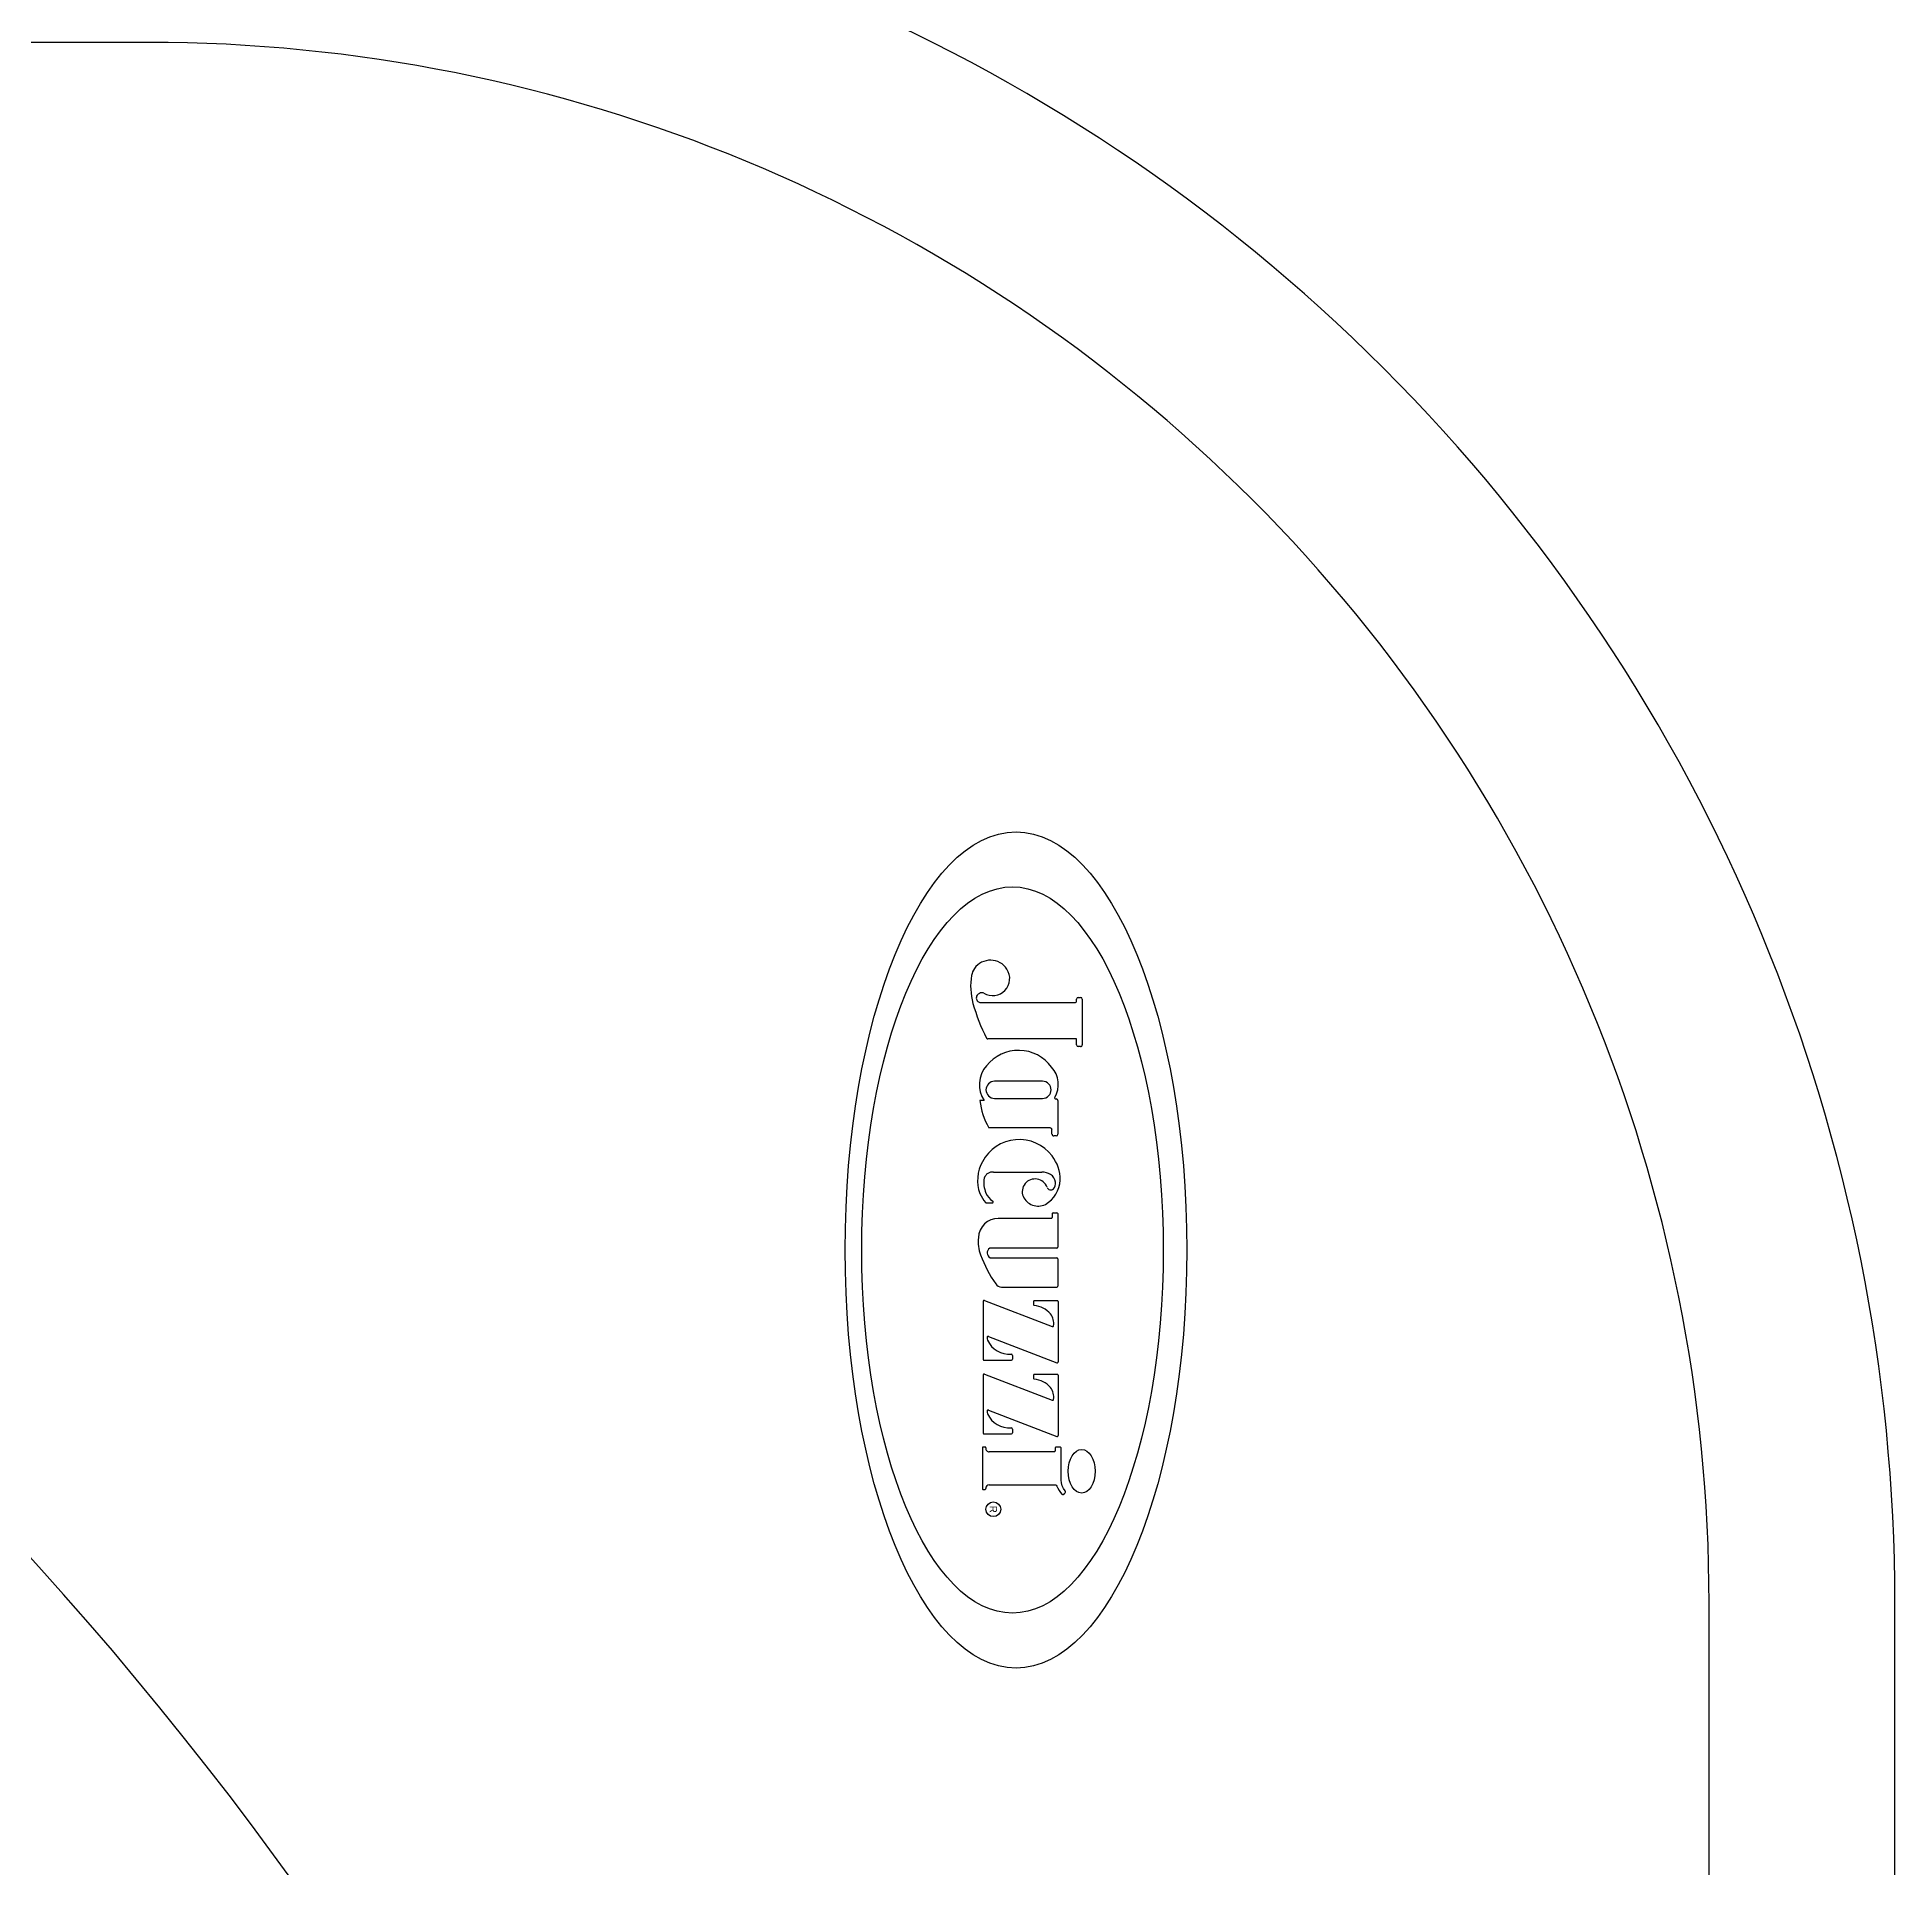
# Model space of a CAD drawing. Header units: millimetres. Extents: x 14433.32 to 14435.17, y 9240.44 to 9242.46.
# Drawn here: x 14434.8238 to 14435.0238, y 9242.168 to 9242.3651 of the extents above; entities that cross this region are included whole.
import ezdxf
from ezdxf.enums import TextEntityAlignment as Align

# ---------------------------------------------------------------- set-up
doc = ezdxf.new("R2010")
doc.units = ezdxf.units.MM
doc.header["$LTSCALE"] = 0.25
for name, color, linetype in [('ARQ-COZ', 2, 'Continuous'), ('CONTOR05', 4, 'Continuous'), ('LCOTA02', 1, 'Continuous')]:
    doc.layers.add(name, color=color, linetype=linetype)
doc.styles.add('ROMANS', font='stylu.ttf')

# ---------------------------------------------------------------- blocks, each defined once
blk = doc.blocks.new('A$C3B354A91')
at = {"color": 1}
for p, q in [((78.27, 110.32), (78.27, 111.36)), ((79.08, 112.17), (100.75, 112.17)), ((79.93, 109.51), (79.08, 109.51)), ((80.73, 64.01), (80.73, 108.71)), ((100.75, 109.51), (97.96, 109.51)), ((97.96, 109.51), (97.96, 67.54)), ((101.55, 111.36), (101.55, 110.32)), ((126.32, 99.51), (126.32, 99.83)), ((127.12, 100.63), (143.04, 100.63)), ((143.04, 97.87), (140.81, 97.87)), ((143.84, 99.83), (143.84, 98.68)), ((180.21, 98.38), (180.21, 100.23)), ((180.61, 100.63), (196.51, 100.63)), ((180.61, 97.97), (182.46, 97.97)), ((182.86, 97.57), (182.86, 72.46)), ((201.96, 100.63), (214.94, 100.63)), ((221.71, 65.93), (234.04, 97.92)), ((221.82, 100.37), (221.82, 89.52)), ((222.22, 100.77), (250.78, 100.77)), ((238.69, 67.88), (251.16, 100.22)), ((256.57, 65.93), (268.9, 97.92)), ((256.68, 100.37), (256.68, 89.52)), ((257.08, 100.77), (285.64, 100.77)), ((273.55, 67.88), (286.02, 100.22)), ((160.93, 70.14), (160.93, 93.08)), ((222.22, 89.12), (223.7, 89.12)), ((257.08, 89.12), (258.56, 89.12)), ((247.67, 79.12), (249.49, 79.12)), ((249.89, 65.41), (249.89, 78.71)), ((282.53, 79.12), (284.35, 79.12)), ((284.75, 65.41), (284.75, 78.71)), ((175.54, 66.74), (175.54, 69.51)), ((222.18, 65.25), (249.49, 65.25)), ((257.04, 65.25), (284.35, 65.25)), ((291.03, 65.32), (291.03, 66.18)), ((291.44, 64.92), (310.72, 64.92)), ((311.12, 65.32), (311.12, 66.12))]:
    blk.add_line(p, q, dxfattribs=at)
blk.add_lwpolyline([(126.08, 70.7), (126.08, 93.41, 1), (117.95, 93.41), (117.95, 70.7, 1)], format="xyb", close=True, dxfattribs=at)
for points in [[(196.91, 100.23), (196.91, 68.82, 0.135484), (197.02, 68.41, 0.597309), (201.48, 68.61, 0.11277), (201.56, 68.96), (201.56, 100.23)], [(200.14, 64.05, 0.062974), (213.84, 71.29, 0.257829), (215.34, 74.01), (215.34, 100.23)], [(306.93, 102.24), (291.58, 102.24, 0.414214), (291.18, 101.84), (291.18, 99.71, 0.414214), (291.58, 99.31), (292.91, 99.31, -0.414214), (293.31, 98.91), (293.31, 68.16)], [(308.99, 68.13), (308.99, 99.47, -0.309408), (309.5, 100.21, 0.090701), (313.38, 102.6, 0.365017), (313.45, 103.11), (312.99, 103.84, 0.451807), (311.8, 104.03, -0.178007), (306.67, 102.24)]]:
    blk.add_lwpolyline(points, format="xyb", dxfattribs=at)
blk.add_circle((320.5, 70.09), 3.49, dxfattribs=at)
for centre, radius, start, end in [((79.08, 111.36), 0.803, 90, 180), ((79.08, 110.32), 0.803, 180, 270), ((79.93, 108.71), 0.803, 360, 90), ((100.75, 111.36), 0.803, 360, 90), ((100.75, 110.32), 0.803, 270, 360), ((125.92, 99.51), 0.401, 231.45531, 0), ((127.12, 99.83), 0.803, 90, 180), ((140.81, 97.07), 0.803, 90, 180), ((143.04, 99.83), 0.803, 0, 90), ((143.04, 98.68), 0.803, 270, 0), ((165.14, 82.26), 19.6, 127.13134, 242.26712), ((164.31, 84.27), 17.5, 88.59962, 128.95271), ((169.57, 92.93), 8.64, 150.43729, 179.01242), ((166.32, 94.44), 5.08, 97.11199, 147.24263), ((164.13, 87.88), 13.9, 29.5272, 87.50186), ((166.17, 95.22), 4.29, 50.78098, 96.34141), ((167.56, 97.26), 1.84, 289.02953, 44.08726), ((180.61, 100.23), 0.401, 90, 180), ((180.61, 98.38), 0.401, 180, 270), ((182.46, 97.57), 0.401, 0, 90), ((196.51, 100.23), 0.401, 0, 90), ((201.96, 100.23), 0.401, 90, 180), ((214.94, 100.23), 0.401, 0, 90), ((222.22, 100.37), 0.401, 90, 180), ((235.34, 88.52), 11.27, 130.15733, 175.05883), ((232.48, 91.68), 7.01, 80.33745, 129.00483), ((233.57, 98.1), 0.5, 338.92958, 80.33745), ((250.78, 100.37), 0.401, 338.92958, 90), ((257.08, 100.37), 0.401, 90, 180), ((270.19, 88.52), 11.27, 130.15733, 175.05883), ((267.34, 91.68), 7.01, 80.33745, 129.00483), ((268.43, 98.1), 0.5, 338.92958, 80.33745), ((285.64, 100.37), 0.401, 338.92958, 90), ((170.26, 89.83), 6.07, 110.28331, 290.7343), ((169.17, 91.3), 7.85, 294.39358, 25.90718), ((222.22, 89.52), 0.401, 180, 270), ((223.7, 89.52), 0.401, 270, 355.05883), ((257.08, 89.52), 0.401, 180, 270), ((258.56, 89.52), 0.401, 270, 355.05883), ((69.97, 68.76), 9.29, 122.98031, 234.80885), ((69.35, 69.77), 8.1, 329.38819, 123.2376), ((192.28, 72.46), 9.42, 180, 267.92324), ((235.68, 77.82), 11.51, 294.82753, 3.77721), ((247.67, 78.62), 0.5, 90, 183.77721), ((249.49, 78.71), 0.401, 0, 90), ((270.54, 77.82), 11.51, 294.82753, 3.77721), ((282.53, 78.62), 0.5, 90, 183.77721), ((284.35, 78.71), 0.401, 0, 90), ((78.25, 64.63), 2.66, 297.20293, 316.52893), ((78.27, 64.39), 2.49, 320.21994, 351.14429), ((57.11, 146.73), 89.54, 285.56043, 296.84445), ((97.16, 67.54), 0.803, 298.82315, 360), ((164.92, 81.43), 18.77, 241.68236, 289.34326), ((164.98, 69.72), 4.07, 174.05436, 252.53888), ((166.07, 77.28), 11.68, 258.5772, 294.21967), ((166.75, 75.35), 9.65, 295.27036, 324.8584), ((162.46, 82.34), 20.54, 295.00308, 308.90895), ((175.04, 69.51), 0.5, 0, 144.8584), ((175.04, 66.74), 0.5, 309.13116, 0), ((193.85, 81.46), 18.51, 264.07358, 289.85013), ((222.18, 65.75), 0.5, 158.92958, 270), ((239.16, 67.7), 0.5, 158.92958, 274.07432), ((238.44, 77.87), 10.7, 274.07432, 281.22181), ((249.49, 65.65), 0.401, 270, 0), ((257.04, 65.75), 0.5, 158.92958, 270), ((274.02, 67.7), 0.5, 158.92958, 274.07432), ((273.3, 77.87), 10.7, 274.07432, 281.22181), ((284.35, 65.65), 0.401, 270, 0), ((291.44, 66.18), 0.401, 82.17237, 180), ((291.44, 65.32), 0.401, 180, 270), ((291.71, 68.16), 1.61, 262.17237, 0), ((310.59, 68.13), 1.61, 180, 273.61115), ((310.72, 66.12), 0.401, 0, 93.61115), ((310.72, 65.32), 0.401, 270, 0), ((69.23, 67.71), 8, 234.80885, 260.1754), ((73.05, 89.78), 30.4, 260.1754, 285.41833)]:
    blk.add_arc(centre, radius, start, end, dxfattribs=at)
for centre, major_axis, ratio in [((197.81, 79.16), (-171.84, 0), 0.415223), ((302.51, 111.92), (-10.33, 0), 0.621803)]:
    blk.add_ellipse(centre, major_axis=major_axis, ratio=ratio, dxfattribs=at)
at = {"layer": 'LCOTA02'}
for p, q in [((140, 97.07), (140, 67.97)), ((127.11, 65.82), (127.11, 63.74))]:
    blk.add_line(p, q, dxfattribs=at)
for centre, radius, start, end in [((122.72, 82.04), 19.37, 126.3033, 231.48564), ((119.51, 88.56), 12.29, 59.92306, 132.27609), ((78.04, 64.63), 2, 149.38819, 195.77516), ((78.93, 64.88), 2.92, 195.77516, 246.12825), ((78.55, 64.04), 2, 246.12825, 297.20293), ((119.56, 76.91), 13.42, 228.39986, 304.23053), ((123.5, 96.45), 32.91, 276.28599, 300.08621)]:
    blk.add_arc(centre, radius, start, end, dxfattribs=at)
blk.add_ellipse((197.81, 80.84), major_axis=(-197.81, 0), ratio=0.408776, dxfattribs=at)
at = {"color": 1, "style": 'ROMANS'}
blk.add_text('R', height=3.5, dxfattribs=at).set_placement((320.5, 70.09), align=Align.MIDDLE_CENTER)
blk = doc.blocks.new('A$C608765B5')
at = {"layer": 'CONTOR05', "xscale": 0.0227496670517934, "yscale": 0.0227496670517934, "zscale": 0.0227496670517934, "rotation": 270}
blk.add_blockref('A$C3B354A91', (0, 8.999), dxfattribs=at)
blk = doc.blocks.new('A$C06D429E0')
at = {"layer": 'CONTOR05', "rotation": 180}
blk.add_blockref('A$C608765B5', (3.678, 8.999), dxfattribs=at)

msp = doc.modelspace()

# ---------------------------------------------------------------- linework, layer by layer
at = {"layer": 'ARQ-COZ'}
for points in [[(14433.64677, 9242.38458, 0.414214), (14433.45877, 9242.19658), (14433.45877, 9240.70758, 0.414214), (14433.64677, 9240.51958), (14434.83577, 9240.51958, 0.414214), (14435.02377, 9240.70758), (14435.02377, 9242.19658, 0.414214), (14434.83577, 9242.38458), (14433.65177, 9242.38458)], [(14433.64677, 9242.36458, 0.414214), (14433.47877, 9242.19658), (14433.47877, 9240.70758, 0.414214), (14433.64677, 9240.53958), (14434.83577, 9240.53958, 0.414214), (14435.00377, 9240.70758), (14435.00377, 9242.19658, 0.414214), (14434.83577, 9242.36458), (14433.65177, 9242.36458)]]:
    msp.add_lwpolyline(points, format="xyb", dxfattribs=at)
msp.add_arc((14434.53733, 9241.941), 0.38662, 358.2139, 152.6311, dxfattribs=at)

# ---------------------------------------------------------------- block references
at = {"layer": 'ARQ-COZ', "xscale": 0.01, "yscale": 0.01, "zscale": 0.01, "rotation": 180}
msp.add_blockref('A$C06D429E0', (14434.94754, 9242.27958), dxfattribs=at)

doc.saveas('drawing.dxf')
